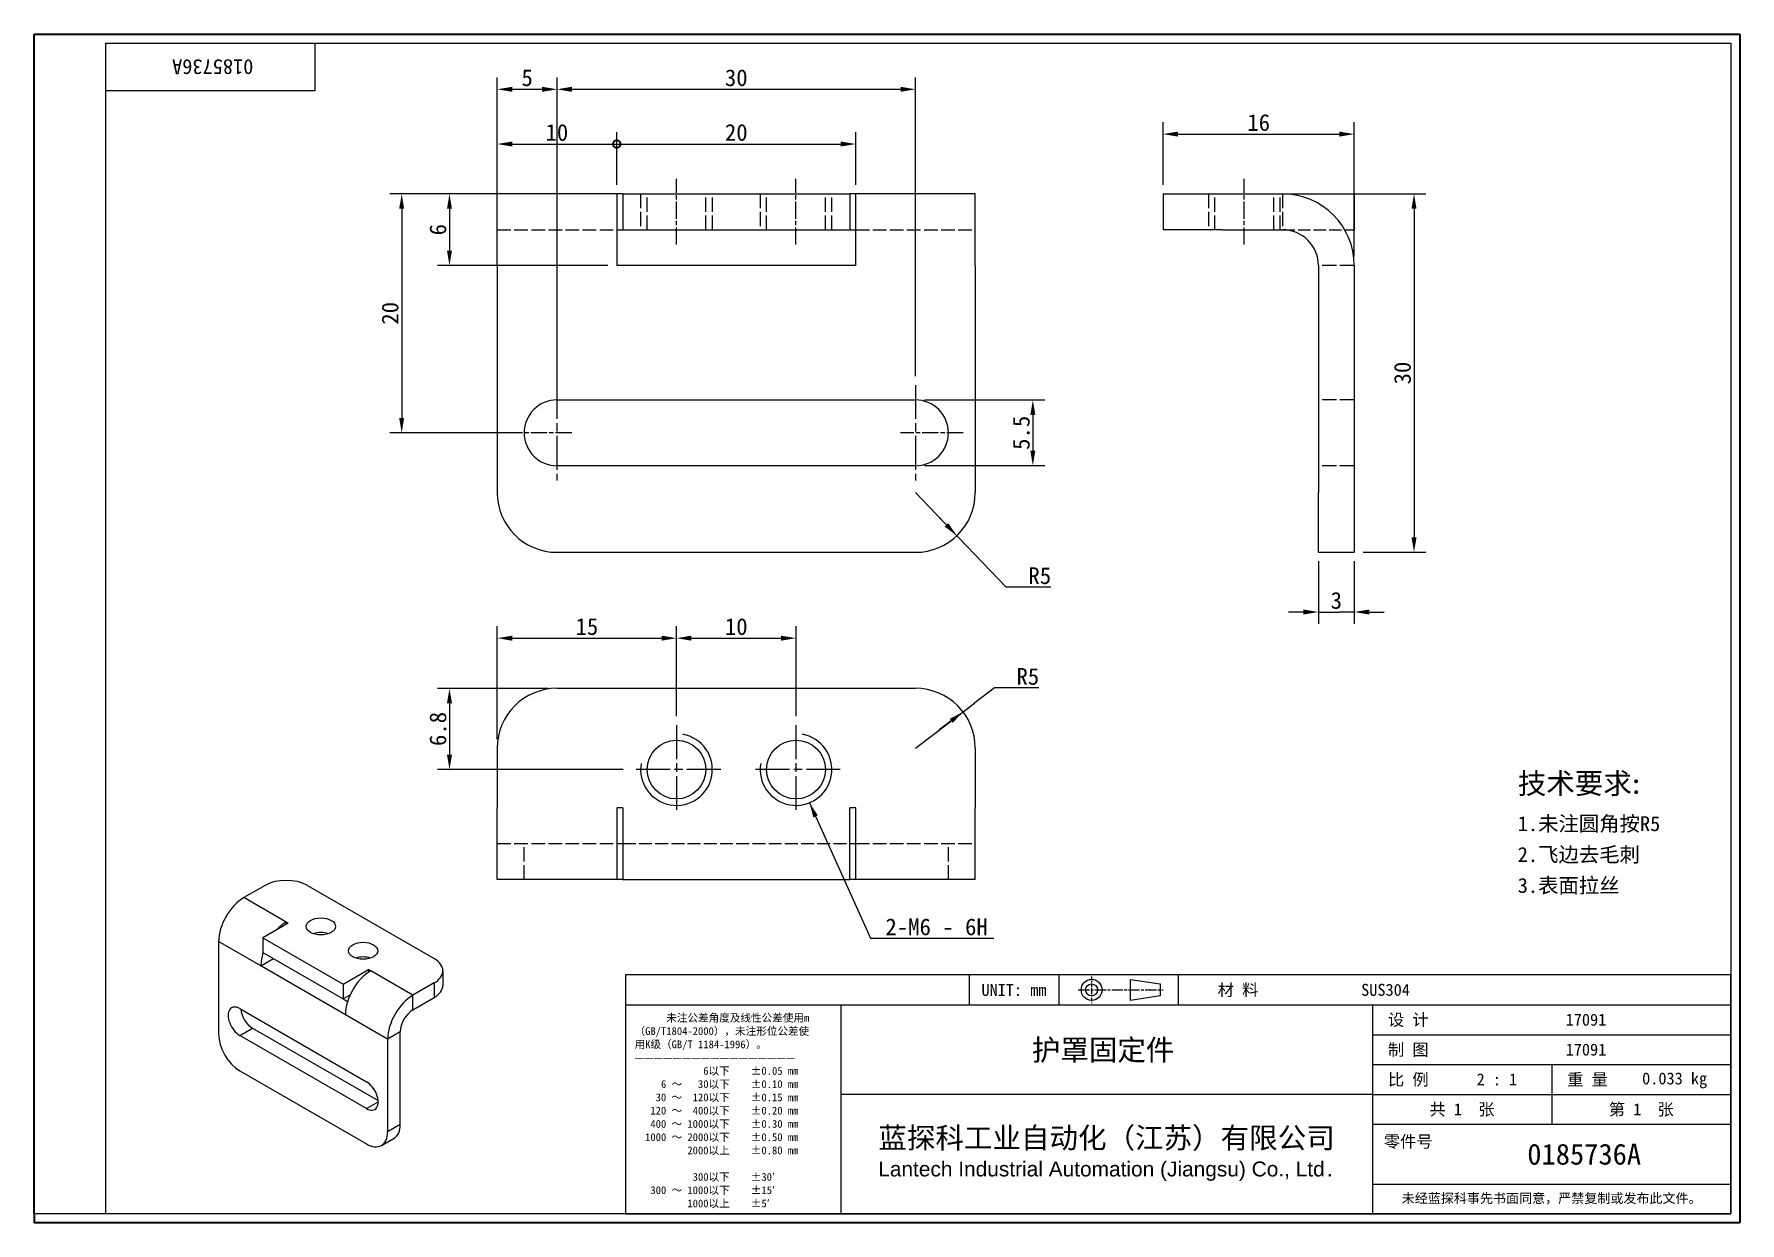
# Model space of a CAD drawing. Header units: millimetres. Extents: x 3 to 146, y 3 to 102.
import ezdxf
from ezdxf.enums import TextEntityAlignment as Align

# ---------------------------------------------------------------- set-up
doc = ezdxf.new("R2010")
doc.units = ezdxf.units.MM
doc.header["$LTSCALE"] = 0.5
doc.linetypes.add('CHAIN', pattern=[0.3543, 0.2362, -0.0295, 0.0591, -0.0295])
doc.linetypes.add('DASHED', pattern=[0.2067, 0.1654, -0.0413])
for name, color, linetype, lineweight in [('1', 7, 'Continuous', 18), ('可见 (ISO)', 7, 'Continuous', 25), ('可见窄的 (ISO)', 7, 'Continuous', 18), ('图框 (ISO)', 7, 'Continuous', 35), ('标题 (ISO)', 7, 'Continuous', 25)]:
    doc.layers.add(name, color=color, linetype=linetype, lineweight=lineweight)
for name, color, linetype, lineweight, true_color in [('中心标记 (ISO)', 1, 'CHAIN', 18, 0xff0000), ('中心线 (ISO)', 1, 'CHAIN', 18, 0xff0000), ('尺寸 (ISO)', 7, 'Continuous', 18, 0x008000), ('符号 (ISO)', 7, 'Continuous', 18, 0x008000), ('隐藏 (ISO)', 5, 'DASHED', 18, 0x0000ff)]:
    doc.layers.add(name, color=color, linetype=linetype, lineweight=lineweight, true_color=true_color)
doc.styles.add('文本样式164', font='SimSun.ttf')
doc.styles.add('文本样式165', font='SimSun.ttf')
doc.styles.add('文本样式74', font='SimSun.ttf')
doc.styles.add('最新国标', font='simfang.ttf')
doc.styles.add('注释文本 (ISO)', font='simfang.ttf')
doc.dimstyles.new('默认 (GB)', dxfattribs={"dimscale": 0.5, "dimtxt": 2.8, "dimasz": 2.5, "dimexe": 2, "dimexo": 1.5, "dimgap": 0.5, "dimtad": 1, "dimtoh": 1, "dimdsep": 46, "dimtxsty": '最新国标', "dimcen": 0.09, "dimdle": 10, "dimclrd": 256, "dimclre": 256, "dimclrt": 256, "dimaunit": 1, "dimadec": 3, "dimazin": 2, "dimtfac": 0.535714, "dimtdec": 3, "dimtmove": 0, "dimatfit": 3, "dimfxl": 0, "dimtolj": 1, "dimlwd": -1, "dimlwe": -1, "dimarcsym": 0})
doc.dimstyles.new('默认 (GB)$7', dxfattribs={"dimscale": 0.5, "dimtxt": 2.8, "dimasz": 2.5, "dimexe": 2, "dimexo": 1.5, "dimgap": 0.5, "dimtad": 1, "dimtoh": 1, "dimdsep": 46, "dimtxsty": '最新国标', "dimcen": 0.09, "dimdle": 10, "dimclrd": 256, "dimclre": 256, "dimclrt": 256, "dimaunit": 1, "dimadec": 3, "dimazin": 2, "dimtfac": 0.535714, "dimtdec": 3, "dimtmove": 0, "dimatfit": 3, "dimfxl": 0, "dimtolj": 1, "dimlwd": -1, "dimlwe": -1, "dimarcsym": 0})

# ---------------------------------------------------------------- blocks, each defined once
blk = doc.blocks.new('图框 最新国标')
at = {"layer": '图框 (ISO)'}
for p, q in [((6, 7), (6, 204.5)), ((6, 204.5), (291.5, 204.5)), ((291.5, 204.5), (291.5, 5.5)), ((6, 7), (6, 5.5)), ((6, 7), (6, 5.5)), ((291.5, 5.5), (6, 5.5))]:
    blk.add_line(p, q, dxfattribs=at)
at = {"layer": '图框 (ISO)', "color": 7, "linetype": 'Continuous', "lineweight": 25}
for p, q in [((18, 203), (290, 203)), ((18, 7), (18, 203)), ((18, 203), (290, 203)), ((53, 203), (53, 195)), ((290, 203), (290, 7)), ((290, 203), (290, 7)), ((53, 195), (18, 195)), ((290, 7), (6, 7)), ((290, 7), (18, 7))]:
    blk.add_line(p, q, dxfattribs=at)
at = {"layer": '图框 (ISO)', "style": '文本样式74'}
blk.add_attdef('零件代号_001', (42.7, 200.25), '', height=2.5, rotation=180, dxfattribs=at)
blk = doc.blocks.new('标题栏 最新国标')
at = {"layer": '标题 (ISO)'}
for p, q in [((381.98, -183.84), (196.98, -183.84)), ((196.98, -183.84), (196.98, -223.84)), ((254.48, -183.84), (254.48, -188.84)), ((269.48, -183.84), (269.48, -188.84)), ((281.48, -188.09), (281.48, -184.59)), ((281.48, -184.59), (286.48, -185.34)), ((286.48, -185.34), (286.48, -187.34)), ((289.48, -183.84), (289.48, -188.84)), ((381.98, -223.84), (381.98, -183.84)), ((383.48, -183.84), (383.48, -225.34)), ((286.48, -187.34), (281.48, -188.09)), ((196.98, -188.84), (381.98, -188.84)), ((232.98, -188.84), (232.98, -223.84)), ((321.98, -188.84), (321.98, -223.84)), ((321.98, -193.84), (381.98, -193.84)), ((321.98, -198.84), (381.98, -198.84)), ((351.98, -198.84), (351.98, -208.84)), ((321.98, -203.84), (232.98, -203.84)), ((321.98, -203.84), (381.98, -203.84)), ((321.98, -208.84), (381.98, -208.84)), ((321.98, -218.84), (381.98, -218.84)), ((196.98, -223.84), (381.98, -223.84)), ((383.48, -225.34), (196.98, -225.34))]:
    blk.add_line(p, q, dxfattribs=at)
at = {"layer": '标题 (ISO)', "linetype": 'CHAIN', "ltscale": 5.000333}
blk.add_line((274.98, -184.09), (274.98, -188.59), dxfattribs=at)
at = {"layer": '标题 (ISO)', "linetype": 'CHAIN', "ltscale": 15.834605}
blk.add_line((272.73, -186.34), (286.98, -186.34), dxfattribs=at)
at = {"layer": '标题 (ISO)'}
for radius in [1.75, 1]:
    blk.add_circle((274.98, -186.34), radius, dxfattribs=at)
at = {"layer": '1', "style": '文本样式164'}
for s, p in [('UNIT: mm', (261.98, -186.34)), ('材 料', (299.48, -186.34)), ('设 计', (327.98, -191.34)), ('制 图', (327.98, -196.34)), ('比 例', (327.98, -201.34)), ('重 量', (357.98, -201.34)), ('共 1  张', (336.98, -206.34)), ('第 1  张', (366.98, -206.34))]:
    blk.add_text(s, height=2, dxfattribs=at).set_placement(p, align=Align.MIDDLE_CENTER)
at = {"layer": '标题 (ISO)', "style": '注释文本 (ISO)'}
for s, insert, char_height, attachment_point, line_spacing_factor in [('\\fSimSun|b0|i0;{\\H1.3000;      未注公差角度及线性公差使用m\\P}\\fSimSun|b0|i0;{\\H1.3000;（GB/T1804-2000），未注形位公差使\\P}\\fSimSun|b0|i0;{\\H1.3000;用K级（GB/T 1184-1996）。\\P}\\fSimSun|b0|i0;{\\H1.3000;—————————————————\\P}\\fSimSun|b0|i0;{\\H1.3000;             6以下    ±0.05 mm\\P}\\fSimSun|b0|i0;{\\H1.3000;     6 ～   30以下    ±0.10 mm\\P}\\fSimSun|b0|i0;{\\H1.3000;    30 ～  120以下    ±0.15 mm\\P}\\fSimSun|b0|i0;{\\H1.3000;   120 ～  400以下    ±0.20 mm\\P}\\fSimSun|b0|i0;{\\H1.3000;   400 ～ 1000以下    ±0.30 mm\\P}\\fSimSun|b0|i0;{\\H1.3000;  1000 ～ 2000以下    ±0.50 mm\\P}\\fSimSun|b0|i0;{\\H1.3000;          2000以上    ±0.80 mm\\P}\\fSimSun|b0|i0;{\\H1.3000;\\P}\\fSimSun|b0|i0;{\\H1.3000;           300以下    ±30′\\P}\\fSimSun|b0|i0;{\\H1.3000;   300 ～ 1000以下    ±15′\\P}\\fSimSun|b0|i0;{\\H1.3000;          1000以上    ±5′}', (198.48, -206.63), 1.3, 4, 1.023913), ('{\\fMicrosoft YaHei|b0|i0|c134|p34;\\H1.75x;蓝探科工业自动化（江苏）有限公司\\P\\fArial|b0|i0|c0|p34;\\H0.71429x;Lantech Industrial Automation (Jiangsu) Co., Ltd\\fFangSong|b0|i0|c134|p49;.\\H1.15195x; }', (277.48, -213.84), 2, 5, 0.978695)]:
    blk.add_mtext(s, dxfattribs=dict(at, insert=insert, char_height=char_height, attachment_point=attachment_point, line_spacing_factor=line_spacing_factor))
at = {"layer": '标题 (ISO)', "attachment_point": 5, "style": '注释文本 (ISO)'}
for s, insert, char_height in [('\\fFangSong|b0|i0;零件号', (327.98, -211.84), 2), ('\\fSimSun|b0|i0;{\\H1.6000;未经蓝探科事先书面同意，严禁复制或发布此文件。}', (351.98, -221.34), 1.6)]:
    blk.add_mtext(s, dxfattribs=dict(at, insert=insert, char_height=char_height))
at = {"layer": '标题 (ISO)'}
for tag, p, height, style in [('材料_001', (320.09, -187.33), 2, '注释文本 (ISO)'), ('设计人_001', (354.32, -192.33), 2, '注释文本 (ISO)'), ('库存编号_001', (264.97, -198.14), 3.5, '文本样式165'), ('设计人_001', (354.32, -197.33), 2, '注释文本 (ISO)'), ('视图比例_001', (339.41, -202.33), 2, '注释文本 (ISO)'), ('质量\\P3;_001', (367.12, -202.16), 2, '注释文本 (ISO)'), ('零件代号_001', (347.9, -215.59), 3.5, '文本样式165')]:
    blk.add_attdef(tag, p, '', height=height, dxfattribs=dict(at, style=style))
blk = doc.blocks.new('*D5')
at = {"layer": 'Defpoints', "color": 0, "transparency": 16777216}
for p in [(113.48, 93.88), (97.48, 88.88), (113.48, 82.88)]:
    blk.add_point(p, dxfattribs=at)
at = {"layer": '尺寸 (ISO)', "color": 116, "true_color": 0x00803f, "transparency": 16777216}
for p, q in [((97.48, 89.63), (97.48, 94.88)), ((113.48, 83.63), (113.48, 94.88)), ((98.73, 93.88), (112.23, 93.88))]:
    blk.add_line(p, q, dxfattribs=at)
for points in [[(98.73, 94.09), (98.73, 93.67), (97.48, 93.88)], [(112.23, 94.09), (112.23, 93.67), (113.48, 93.88)]]:
    blk.add_solid(points, dxfattribs=at)
at = {"layer": '尺寸 (ISO)', "transparency": 16777216, "insert": (105.48, 94.84), "char_height": 1.4, "attachment_point": 5, "style": '最新国标'}
blk.add_mtext('\\A1;16', dxfattribs=at)
blk = doc.blocks.new('*D6')
at = {"layer": 'Defpoints', "color": 0, "transparency": 16777216}
for p in [(107.48, 88.88), (113.48, 58.88), (118.48, 58.88)]:
    blk.add_point(p, dxfattribs=at)
at = {"layer": '尺寸 (ISO)', "color": 116, "true_color": 0x00803f, "transparency": 16777216}
for p, q in [((108.23, 88.88), (119.48, 88.88)), ((118.48, 87.63), (118.48, 60.13)), ((114.23, 58.88), (119.48, 58.88))]:
    blk.add_line(p, q, dxfattribs=at)
for points in [[(118.27, 87.63), (118.69, 87.63), (118.48, 88.88)], [(118.27, 60.13), (118.69, 60.13), (118.48, 58.88)]]:
    blk.add_solid(points, dxfattribs=at)
at = {"layer": '尺寸 (ISO)', "transparency": 16777216, "insert": (117.52, 73.88), "char_height": 1.4, "attachment_point": 5, "rotation": 90, "style": '最新国标'}
blk.add_mtext('\\A1;30', dxfattribs=at)
blk = doc.blocks.new('*D7')
at = {"layer": 'Defpoints', "color": 0, "transparency": 16777216}
for p in [(110.48, 58.88), (113.48, 58.88), (113.48, 53.88)]:
    blk.add_point(p, dxfattribs=at)
at = {"layer": '尺寸 (ISO)', "color": 116, "true_color": 0x00803f, "transparency": 16777216}
for p, q in [((110.48, 58.13), (110.48, 52.88)), ((113.48, 58.13), (113.48, 52.88)), ((109.23, 53.88), (107.98, 53.88)), ((110.48, 53.88), (111.73, 53.88)), ((111.73, 53.88), (112.23, 53.88)), ((113.48, 53.88), (112.23, 53.88)), ((114.73, 53.88), (115.98, 53.88))]:
    blk.add_line(p, q, dxfattribs=at)
for points in [[(109.23, 54.09), (109.23, 53.67), (110.48, 53.88)], [(114.73, 54.09), (114.73, 53.67), (113.48, 53.88)]]:
    blk.add_solid(points, dxfattribs=at)
at = {"layer": '尺寸 (ISO)', "transparency": 16777216, "insert": (111.98, 54.84), "char_height": 1.4, "attachment_point": 5, "style": '最新国标'}
blk.add_mtext('\\A1;3', dxfattribs=at)
blk = doc.blocks.new('*D8')
at = {"layer": 'Defpoints', "color": 0, "transparency": 16777216}
for p in [(41.76, 88.88), (33.76, 68.88), (44.01, 68.88)]:
    blk.add_point(p, dxfattribs=at)
at = {"layer": '尺寸 (ISO)', "color": 116, "true_color": 0x00803f, "transparency": 16777216}
for p, q in [((41.01, 88.88), (32.76, 88.88)), ((33.76, 87.63), (33.76, 70.13)), ((43.26, 68.88), (32.76, 68.88))]:
    blk.add_line(p, q, dxfattribs=at)
for points in [[(33.55, 87.63), (33.97, 87.63), (33.76, 88.88)], [(33.55, 70.13), (33.97, 70.13), (33.76, 68.88)]]:
    blk.add_solid(points, dxfattribs=at)
at = {"layer": '尺寸 (ISO)', "transparency": 16777216, "insert": (32.8, 78.88), "char_height": 1.4, "attachment_point": 5, "rotation": 90, "style": '最新国标'}
blk.add_mtext('\\A1;20', dxfattribs=at)
blk = doc.blocks.new('*D9')
at = {"layer": 'Defpoints', "color": 0, "transparency": 16777216}
for p in [(46.76, 97.63), (41.76, 82.88), (46.76, 71.63)]:
    blk.add_point(p, dxfattribs=at)
at = {"layer": '尺寸 (ISO)', "color": 116, "true_color": 0x00803f, "transparency": 16777216}
for p, q in [((41.76, 83.63), (41.76, 98.63)), ((46.76, 72.38), (46.76, 98.63)), ((43.01, 97.63), (45.51, 97.63))]:
    blk.add_line(p, q, dxfattribs=at)
for points in [[(43.01, 97.84), (43.01, 97.42), (41.76, 97.63)], [(45.51, 97.84), (45.51, 97.42), (46.76, 97.63)]]:
    blk.add_solid(points, dxfattribs=at)
at = {"layer": '尺寸 (ISO)', "transparency": 16777216, "insert": (44.26, 98.59), "char_height": 1.4, "attachment_point": 5, "style": '最新国标'}
blk.add_mtext('\\A1;5', dxfattribs=at)
blk = doc.blocks.new('*D10')
at = {"layer": 'Defpoints', "color": 0, "transparency": 16777216}
for p in [(76.76, 97.63), (76.76, 72.88), (46.76, 71.63)]:
    blk.add_point(p, dxfattribs=at)
at = {"layer": '尺寸 (ISO)', "color": 116, "true_color": 0x00803f, "transparency": 16777216}
for p, q in [((46.76, 72.38), (46.76, 98.63)), ((76.76, 73.63), (76.76, 98.63)), ((48.01, 97.63), (75.51, 97.63))]:
    blk.add_line(p, q, dxfattribs=at)
for points in [[(48.01, 97.84), (48.01, 97.42), (46.76, 97.63)], [(75.51, 97.84), (75.51, 97.42), (76.76, 97.63)]]:
    blk.add_solid(points, dxfattribs=at)
at = {"layer": '尺寸 (ISO)', "transparency": 16777216, "insert": (61.76, 98.59), "char_height": 1.4, "attachment_point": 5, "style": '最新国标'}
blk.add_mtext('\\A1;30', dxfattribs=at)
blk = doc.blocks.new('*D11')
at = {"layer": 'Defpoints', "color": 0, "transparency": 16777216}
for p in [(76.76, 71.63), (76.76, 66.13), (86.58, 66.13)]:
    blk.add_point(p, dxfattribs=at)
at = {"layer": '尺寸 (ISO)', "color": 116, "true_color": 0x00803f, "transparency": 16777216}
for p, q in [((77.51, 71.63), (87.58, 71.63)), ((86.58, 70.38), (86.58, 67.38)), ((77.51, 66.13), (87.58, 66.13))]:
    blk.add_line(p, q, dxfattribs=at)
for points in [[(86.37, 70.38), (86.79, 70.38), (86.58, 71.63)], [(86.37, 67.38), (86.79, 67.38), (86.58, 66.13)]]:
    blk.add_solid(points, dxfattribs=at)
at = {"layer": '尺寸 (ISO)', "transparency": 16777216, "insert": (85.62, 68.88), "char_height": 1.4, "attachment_point": 5, "rotation": 90, "style": '最新国标'}
blk.add_mtext('\\A1;5.5', dxfattribs=at)
blk = doc.blocks.new('*D12')
at = {"layer": 'Defpoints', "color": 0, "transparency": 16777216}
for p in [(52.26, 88.88), (37.76, 82.88), (51.76, 82.88)]:
    blk.add_point(p, dxfattribs=at)
at = {"layer": '尺寸 (ISO)', "color": 116, "true_color": 0x00803f, "transparency": 16777216}
for p, q in [((51.51, 88.88), (36.76, 88.88)), ((37.76, 87.63), (37.76, 84.13)), ((51.01, 82.88), (36.76, 82.88))]:
    blk.add_line(p, q, dxfattribs=at)
for points in [[(37.55, 87.63), (37.97, 87.63), (37.76, 88.88)], [(37.55, 84.13), (37.97, 84.13), (37.76, 82.88)]]:
    blk.add_solid(points, dxfattribs=at)
at = {"layer": '尺寸 (ISO)', "transparency": 16777216, "insert": (36.8, 85.88), "char_height": 1.4, "attachment_point": 5, "rotation": 90, "style": '最新国标'}
blk.add_mtext('\\A1;6', dxfattribs=at)
blk = doc.blocks.new('*D13')
at = {"layer": 'Defpoints', "color": 0, "transparency": 16777216}
for p in [(56.76, 51.69), (56.76, 44.4), (41.76, 42.49)]:
    blk.add_point(p, dxfattribs=at)
at = {"layer": '尺寸 (ISO)', "color": 116, "true_color": 0x00803f, "transparency": 16777216}
for p, q in [((41.76, 43.24), (41.76, 52.69)), ((43.01, 51.69), (55.51, 51.69)), ((56.76, 45.15), (56.76, 52.69))]:
    blk.add_line(p, q, dxfattribs=at)
for points in [[(43.01, 51.9), (43.01, 51.48), (41.76, 51.69)], [(55.51, 51.9), (55.51, 51.48), (56.76, 51.69)]]:
    blk.add_solid(points, dxfattribs=at)
at = {"layer": '尺寸 (ISO)', "transparency": 16777216, "insert": (49.26, 52.65), "char_height": 1.4, "attachment_point": 5, "style": '最新国标'}
blk.add_mtext('\\A1;15', dxfattribs=at)
blk = doc.blocks.new('*D14')
at = {"layer": 'Defpoints', "color": 0, "transparency": 16777216}
for p in [(66.76, 51.69), (56.76, 44.4), (66.76, 44.4)]:
    blk.add_point(p, dxfattribs=at)
at = {"layer": '尺寸 (ISO)', "color": 116, "true_color": 0x00803f, "transparency": 16777216}
for p, q in [((56.76, 45.15), (56.76, 52.69)), ((58.01, 51.69), (65.51, 51.69)), ((66.76, 45.15), (66.76, 52.69))]:
    blk.add_line(p, q, dxfattribs=at)
for points in [[(58.01, 51.9), (58.01, 51.48), (56.76, 51.69)], [(65.51, 51.9), (65.51, 51.48), (66.76, 51.69)]]:
    blk.add_solid(points, dxfattribs=at)
at = {"layer": '尺寸 (ISO)', "transparency": 16777216, "insert": (61.76, 52.65), "char_height": 1.4, "attachment_point": 5, "style": '最新国标'}
blk.add_mtext('\\A1;10', dxfattribs=at)
blk = doc.blocks.new('*D15')
at = {"layer": 'Defpoints', "color": 0, "transparency": 16777216}
for p in [(80.74, 45.52), (76.76, 42.49)]:
    blk.add_point(p, dxfattribs=at)
at = {"layer": '尺寸 (ISO)', "color": 116, "true_color": 0x00803f, "transparency": 16777216}
for p, q in [((83.36, 47.52), (81.73, 46.28)), ((87.09, 47.52), (83.36, 47.52)), ((80.74, 45.52), (81.73, 46.28)), ((76.76, 42.49), (80.74, 45.52)), ((79.74, 44.77), (78.75, 44.01))]:
    blk.add_line(p, q, dxfattribs=at)
blk.add_solid([(79.62, 44.93), (79.87, 44.6), (80.74, 45.52)], dxfattribs=at)
at = {"layer": '尺寸 (ISO)', "transparency": 16777216, "insert": (86.16, 48.48), "char_height": 1.4, "attachment_point": 5, "style": '最新国标'}
blk.add_mtext('\\A1;R5', dxfattribs=at)
blk = doc.blocks.new('*D16')
at = {"layer": 'Defpoints', "color": 0, "transparency": 16777216}
for p in [(76.76, 63.88), (80.22, 60.27)]:
    blk.add_point(p, dxfattribs=at)
at = {"layer": '尺寸 (ISO)', "color": 116, "true_color": 0x00803f, "transparency": 16777216}
for p, q in [((76.76, 63.88), (80.22, 60.27)), ((79.35, 61.17), (78.49, 62.07)), ((80.22, 60.27), (81.08, 59.37)), ((84.36, 55.95), (81.08, 59.37)), ((88.09, 55.95), (84.36, 55.95))]:
    blk.add_line(p, q, dxfattribs=at)
blk.add_solid([(79.5, 61.32), (79.2, 61.03), (80.22, 60.27)], dxfattribs=at)
at = {"layer": '尺寸 (ISO)', "transparency": 16777216, "insert": (87.16, 56.91), "char_height": 1.4, "attachment_point": 5, "style": '最新国标'}
blk.add_mtext('\\A1;R5', dxfattribs=at)
blk = doc.blocks.new('_DotSmall')
at = {"color": 0, "linetype": 'ByBlock', "const_width": 0.5}
blk.add_lwpolyline([(-0.0625, 0, 1), (0.0625, 0, 1)], format="xyb", close=True, dxfattribs=at)
blk = doc.blocks.new('*D17')
at = {"layer": 'Defpoints', "color": 0, "transparency": 16777216}
for p in [(51.76, 93.05), (51.76, 88.88), (41.76, 82.88)]:
    blk.add_point(p, dxfattribs=at)
at = {"layer": '尺寸 (ISO)', "color": 116, "true_color": 0x00803f, "transparency": 16777216}
for p, q in [((41.76, 83.63), (41.76, 94.05)), ((43.01, 93.05), (51.76, 93.05)), ((51.76, 89.63), (51.76, 94.05))]:
    blk.add_line(p, q, dxfattribs=at)
blk.add_solid([(43.01, 93.26), (43.01, 92.84), (41.76, 93.05)], dxfattribs=at)
at = {"layer": '尺寸 (ISO)', "color": 116, "true_color": 0x00803f, "transparency": 16777216, "xscale": 1.25, "yscale": 1.25, "zscale": 1.25}
blk.add_blockref('_DotSmall', (51.76, 93.05), dxfattribs=at)
at = {"layer": '尺寸 (ISO)', "transparency": 16777216, "insert": (46.75, 94.01), "char_height": 1.4, "attachment_point": 5, "style": '最新国标'}
blk.add_mtext('\\A1;10', dxfattribs=at)
blk = doc.blocks.new('*D19')
at = {"layer": 'Defpoints', "color": 0, "transparency": 16777216}
for p in [(71.76, 93.05), (51.76, 88.88), (71.76, 88.88)]:
    blk.add_point(p, dxfattribs=at)
at = {"layer": '尺寸 (ISO)', "color": 116, "true_color": 0x00803f, "transparency": 16777216}
for p, q in [((51.76, 89.63), (51.76, 94.05)), ((51.76, 93.05), (70.51, 93.05)), ((71.76, 89.63), (71.76, 94.05))]:
    blk.add_line(p, q, dxfattribs=at)
blk.add_solid([(70.51, 93.26), (70.51, 92.84), (71.76, 93.05)], dxfattribs=at)
at = {"layer": '尺寸 (ISO)', "color": 116, "true_color": 0x00803f, "transparency": 16777216, "xscale": 1.25, "yscale": 1.25, "zscale": 1.25, "rotation": 180}
blk.add_blockref('_DotSmall', (51.76, 93.05), dxfattribs=at)
at = {"layer": '尺寸 (ISO)', "transparency": 16777216, "insert": (61.76, 94.01), "char_height": 1.4, "attachment_point": 5, "style": '最新国标'}
blk.add_mtext('\\A1;20', dxfattribs=at)
blk = doc.blocks.new('*D20')
at = {"layer": 'Defpoints', "color": 0, "transparency": 16777216}
for p in [(46.76, 47.49), (37.76, 40.69), (53.05, 40.69)]:
    blk.add_point(p, dxfattribs=at)
at = {"layer": '尺寸 (ISO)', "color": 116, "true_color": 0x00803f, "transparency": 16777216}
for p, q in [((46.01, 47.49), (36.76, 47.49)), ((37.76, 46.24), (37.76, 41.94)), ((52.3, 40.69), (36.76, 40.69))]:
    blk.add_line(p, q, dxfattribs=at)
for points in [[(37.55, 46.24), (37.97, 46.24), (37.76, 47.49)], [(37.55, 41.94), (37.97, 41.94), (37.76, 40.69)]]:
    blk.add_solid(points, dxfattribs=at)
at = {"layer": '尺寸 (ISO)', "transparency": 16777216, "insert": (36.8, 44.09), "char_height": 1.4, "attachment_point": 5, "rotation": 90, "style": '最新国标'}
blk.add_mtext('\\A1;6.8', dxfattribs=at)

msp = doc.modelspace()

# ---------------------------------------------------------------- linework, layer by layer
at = {"layer": '中心标记 (ISO)', "ltscale": 23.990969}
for p, q in [((46.758, 72.877), (46.758, 64.877)), ((76.758, 72.877), (76.758, 64.877)), ((56.758, 44.402), (56.758, 36.985)), ((66.758, 44.402), (66.758, 36.985)), ((60.467, 40.693), (53.05, 40.693)), ((70.467, 40.693), (63.05, 40.693))]:
    msp.add_line(p, q, dxfattribs=at)
at = {"layer": '中心标记 (ISO)', "ltscale": 11.667578}
for p, q in [((48.008, 68.877), (42.758, 68.877)), ((80.758, 68.877), (75.508, 68.877))]:
    msp.add_line(p, q, dxfattribs=at)
at = {"layer": '中心线 (ISO)', "ltscale": 12.223182}
for p, q in [((56.758, 84.627), (56.758, 90.127)), ((66.758, 84.627), (66.758, 90.127)), ((104.279, 84.627), (104.279, 90.127))]:
    msp.add_line(p, q, dxfattribs=at)
at = {"layer": '可见 (ISO)'}
for p, q in [((51.758, 88.877), (41.758, 88.877)), ((41.758, 82.877), (41.758, 88.877)), ((52.258, 88.877), (51.758, 88.877)), ((51.758, 88.877), (51.758, 82.877)), ((52.258, 88.877), (52.258, 85.877)), ((52.258, 88.877), (71.258, 88.877)), ((71.758, 88.877), (71.258, 88.877)), ((71.258, 88.877), (71.258, 85.877)), ((81.758, 88.877), (71.758, 88.877)), ((71.758, 82.877), (71.758, 88.877)), ((81.758, 82.877), (81.758, 88.877)), ((97.479, 88.877), (97.479, 85.877)), ((97.479, 88.877), (102.479, 88.877)), ((102.479, 88.877), (107.479, 88.877)), ((107.479, 88.877), (113.479, 88.877)), ((113.479, 88.877), (113.479, 85.877)), ((51.758, 85.877), (52.258, 85.877)), ((52.258, 85.877), (71.258, 85.877)), ((71.258, 85.877), (71.758, 85.877)), ((102.479, 85.877), (97.479, 85.877)), ((102.479, 85.877), (107.479, 85.877)), ((112.675, 85.877), (113.479, 85.877)), ((41.758, 82.877), (41.758, 63.877)), ((71.758, 82.877), (51.758, 82.877)), ((81.758, 82.877), (81.758, 63.877)), ((110.479, 82.877), (110.479, 63.877)), ((113.479, 82.877), (113.479, 63.877)), ((46.758, 71.627), (76.758, 71.627)), ((76.758, 66.127), (46.758, 66.127)), ((110.479, 58.877), (110.479, 63.877)), ((113.479, 63.877), (113.479, 58.877)), ((46.758, 58.877), (76.758, 58.877)), ((110.479, 58.877), (113.479, 58.877)), ((46.758, 47.493), (76.758, 47.493)), ((41.758, 42.493), (41.758, 37.493)), ((81.758, 42.493), (81.758, 37.493)), ((41.758, 31.493), (41.758, 37.493)), ((52.258, 37.493), (51.758, 37.493)), ((51.758, 37.493), (51.758, 31.493)), ((52.258, 37.493), (52.258, 31.493)), ((71.758, 37.493), (71.258, 37.493)), ((71.258, 31.493), (71.258, 37.493)), ((71.758, 31.493), (71.758, 37.493)), ((81.758, 31.493), (81.758, 37.493)), ((51.758, 34.493), (52.258, 34.493)), ((71.258, 34.493), (71.758, 34.493)), ((51.758, 31.493), (41.758, 31.493)), ((52.258, 31.493), (51.758, 31.493)), ((52.258, 31.493), (71.258, 31.493)), ((71.758, 31.493), (71.258, 31.493)), ((81.758, 31.493), (71.758, 31.493)), ((22.33, 30.995), (20.562, 29.974)), ((25.865, 30.995), (36.472, 24.871)), ((24.274, 27.831), (22.153, 26.606)), ((24.274, 27.831), (24.097, 27.933)), ((24.097, 27.933), (24.097, 27.729)), ((18.441, 26.3), (18.441, 18.543)), ((22.153, 26.606), (22.153, 25.381)), ((22.153, 26.606), (28.87, 22.728)), ((21.976, 24.259), (23.037, 24.871)), ((22.153, 25.381), (28.87, 21.503)), ((29.047, 20.176), (21.976, 24.259)), ((28.87, 22.728), (30.992, 23.953)), ((30.992, 23.953), (30.992, 23.74)), ((31.168, 23.851), (30.992, 23.953)), ((37.204, 23.851), (37.204, 22.626)), ((28.87, 22.728), (28.87, 21.503)), ((28.87, 21.503), (29.445, 21.835)), ((28.87, 21.503), (29.235, 21.293)), ((36.472, 22.83), (34.704, 21.809)), ((34.704, 20.585), (36.472, 21.605)), ((20.208, 20.687), (30.815, 14.563)), ((21.269, 19.054), (31.783, 12.983)), ((33.643, 10.991), (33.643, 18.747)), ((30.815, 12.318), (20.208, 18.441)), ((32.583, 18.135), (32.583, 10.378)), ((20.208, 15.481), (30.815, 9.358)), ((32.065, 9.234), (33.126, 9.846))]:
    msp.add_line(p, q, dxfattribs=at)
for centre in [(56.758, 40.693), (66.758, 40.693)]:
    msp.add_circle(centre, 2.458, dxfattribs=at)
for centre, radius, start, end in [((107.479, 82.877), 6, 0, 90), ((107.479, 82.877), 3, 0, 90), ((46.758, 68.877), 2.75, 90, 270), ((76.758, 68.877), 2.75, 270, 90), ((46.758, 63.877), 5, 180, 270), ((76.758, 63.877), 5, 270, 0), ((46.758, 42.493), 5, 90, 180), ((76.758, 42.493), 5, 0, 90)]:
    msp.add_arc(centre, radius, start, end, dxfattribs=at)
for centre, major_axis, start_param, end_param in [((24.097, 29.974), (2.5, 0), 0.7853982, 2.3561945), ((20.562, 27.525), (-1.5, -2.598), 3.9269908, 5.4977871), ((24.097, 25.484), (1.5, 2.598), 0.7853982, 1.196536), ((26.997, 26.341), (-1.229, 0), 4.1824768, 5.2423011), ((24.097, 25.484), (1.5, 2.598), 1.9321635, 2.3561945), ((30.532, 24.3), (-1.229, 0), 4.1824768, 5.2423011), ((34.704, 23.851), (2.5, 0), 5.4977871, 7.0685835), ((31.168, 21.401), (-1.5, -2.598), 3.9269908, 5.4977871), ((34.704, 19.36), (-1.5, -2.598), 3.9269908, 5.4977871), ((34.704, 22.626), (2.5, 0), 5.4977871, 6.2831853), ((20.208, 19.564), (-0.687, 1.191), 5.4977871, 8.6393798), ((21.269, 20.176), (0.688, -1.191), 4.0180256, 5.4977871), ((34.704, 19.36), (0.75, 1.299), 0.7853982, 2.3561945), ((20.208, 17.523), (-1.25, 2.165), 0.7853982, 2.3561945), ((30.815, 13.44), (0.687, -1.191), 5.4977871, 8.6393798), ((30.815, 11.399), (1.25, -2.165), 5.4977871, 7.0685835), ((31.876, 12.011), (1.25, -2.165), 0, 0.7853982)]:
    msp.add_ellipse(centre, major_axis=major_axis, ratio=0.5773503, start_param=start_param, end_param=end_param, dxfattribs=at)
for centre in [(26.997, 27.566), (30.532, 25.524)]:
    msp.add_ellipse(centre, major_axis=(-1.229, 0), ratio=0.5773503, dxfattribs=at)
at = {"layer": '可见窄的 (ISO)'}
for p, q in [((24.097, 27.933), (20.562, 29.974)), ((21.976, 24.259), (18.441, 26.3)), ((34.704, 21.809), (31.168, 23.851)), ((34.704, 20.585), (34.704, 21.809)), ((36.472, 22.83), (36.472, 21.605)), ((32.583, 18.135), (29.047, 20.176)), ((20.208, 18.441), (21.269, 19.054)), ((33.643, 18.747), (32.583, 18.135)), ((30.815, 12.318), (31.787, 12.879)), ((33.643, 10.991), (32.583, 10.378))]:
    msp.add_line(p, q, dxfattribs=at)
for centre in [(56.758, 40.693), (66.758, 40.693)]:
    msp.add_arc(centre, 3, 170, 80, dxfattribs=at)
at = {"layer": '隐藏 (ISO)', "ltscale": 14.513788}
for p, q in [((53.758, 88.877), (53.758, 85.877)), ((54.3, 85.877), (54.3, 88.877)), ((59.217, 85.877), (59.217, 88.877)), ((59.758, 85.877), (59.758, 88.877)), ((63.758, 88.877), (63.758, 85.877)), ((64.3, 85.877), (64.3, 88.877)), ((69.217, 85.877), (69.217, 88.877)), ((69.758, 85.877), (69.758, 88.877)), ((101.279, 88.877), (101.279, 85.877)), ((101.821, 85.877), (101.821, 88.877)), ((106.738, 85.877), (106.738, 88.877)), ((107.279, 85.877), (107.279, 88.877)), ((107.479, 88.877), (107.479, 85.877)), ((113.479, 82.877), (110.479, 82.877)), ((113.479, 71.627), (110.479, 71.627)), ((113.479, 66.127), (110.479, 66.127)), ((44.008, 31.493), (44.008, 34.493)), ((79.508, 31.493), (79.508, 34.493))]:
    msp.add_line(p, q, dxfattribs=at)
at = {"layer": '隐藏 (ISO)', "ltscale": 13.822656}
for p, q in [((41.758, 85.877), (51.758, 85.877)), ((71.758, 85.877), (81.758, 85.877)), ((41.758, 34.493), (51.758, 34.493)), ((71.758, 34.493), (81.758, 34.493))]:
    msp.add_line(p, q, dxfattribs=at)
at = {"layer": '隐藏 (ISO)', "ltscale": 12.569309}
msp.add_line((107.479, 85.877), (112.675, 85.877), dxfattribs=at)
at = {"layer": '隐藏 (ISO)', "ltscale": 13.131522}
msp.add_line((52.258, 34.493), (71.258, 34.493), dxfattribs=at)

# ---------------------------------------------------------------- block references
at = {"xscale": 0.5, "yscale": 0.5, "zscale": 0.5}
msp.add_blockref('图框 最新国标', (0, 0), dxfattribs=at).add_auto_attribs({'零件代号_001': '0185736A'})
ref = msp.add_blockref('标题栏 最新国标', (-45.991, 115.422), dxfattribs=dict(xscale=0.5, yscale=0.5, zscale=0.5))
ref.add_attrib('零件代号_001', '0185736A', (127.96, 7.625), dxfattribs={"layer": '标题 (ISO)', "height": 1.75, "style": '文本样式165'})
ref.add_attrib('库存编号_001', '护罩固定件', (86.493, 16.351), dxfattribs={"layer": '标题 (ISO)', "height": 1.75, "style": '文本样式165'})
ref.add_attrib('质量\\P3;_001', '0.033 kg', (137.569, 14.341), dxfattribs={"layer": '标题 (ISO)', "height": 1, "style": '注释文本 (ISO)'})
ref.add_attrib('视图比例_001', '2 : 1', (123.714, 14.259), dxfattribs={"layer": '标题 (ISO)', "height": 1, "style": '注释文本 (ISO)'})
ref.add_attrib('设计人_001', '17091', (131.169, 19.256), dxfattribs={"layer": '标题 (ISO)', "height": 1, "style": '注释文本 (ISO)'})
ref.add_attrib('设计人_001', '17091', (131.169, 16.756), dxfattribs={"layer": '标题 (ISO)', "height": 1, "style": '注释文本 (ISO)'})
ref.add_attrib('材料_001', 'SUS304', (114.056, 21.756), dxfattribs={"layer": '标题 (ISO)', "height": 1, "style": '注释文本 (ISO)'})

# ---------------------------------------------------------------- texts
at = {"layer": '符号 (ISO)'}
for s, insert, char_height, width, attachment_point, line_spacing_factor, style in [('{\\H1.75x;技术要求\\fCalibri|b0|i0|c0|p34;:\\fFangSong|b0|i0|c134|p49;\\P\\H0.71429x;1.未注圆角按R5\\P2.飞边去毛刺\\P3.表面拉丝}', (127.162, 35.323), 1, 13.09942, 4, 1.240703, '注释文本 (ISO)'), ('2-M6 - 6H', (74.241, 26.806), 1.4, 9.52589, 7, 0.49, '最新国标')]:
    msp.add_mtext(s, dxfattribs=dict(at, insert=insert, char_height=char_height, width=width, attachment_point=attachment_point, line_spacing_factor=line_spacing_factor, style=style))

# ---------------------------------------------------------------- dimensions: what is measured, and where the dimension line sits
at = {"layer": '尺寸 (ISO)', "color": 116, "true_color": 0x00803f}
for base, p1, p2, angle, override, picture, middle in [((46.758, 97.627), (41.758, 82.877), (46.758, 71.627), 180, {"dimgap": 0.5, "dimtoh": 0, "dimdec": 2, "dimtol": 0, "dimlim": 0, "dimtp": 0, "dimtm": 0, "dimtdec": 3, "dimtofl": 0, "dimatfit": 1}, '*D9', (44.258, 97.627)), ((76.758, 97.627), (46.758, 71.627), (76.758, 72.877), 180, {"dimgap": 0.5, "dimtoh": 0, "dimdec": 2, "dimtol": 0, "dimlim": 0, "dimtp": 0, "dimtm": 0, "dimtdec": 3, "dimtofl": 0, "dimatfit": 1}, '*D10', (61.758, 97.627)), ((113.479, 93.877), (97.479, 88.877), (113.479, 82.877), 180, {"dimgap": 0.5, "dimtoh": 0, "dimdec": 2, "dimtol": 0, "dimlim": 0, "dimtp": 0, "dimtm": 0, "dimtdec": 3, "dimtofl": 0, "dimatfit": 1}, '*D5', (105.479, 93.877)), ((51.758, 93.052), (41.758, 82.877), (51.758, 88.877), 180, {"dimgap": 0.5, "dimtoh": 0, "dimdec": 2, "dimblk2": 'DotSmall', "dimsah": 1, "dimdle": 0, "dimtol": 0, "dimlim": 0, "dimtp": 0, "dimtm": 0, "dimtdec": 3, "dimtofl": 0, "dimatfit": 1}, '*D17', (46.753, 93.052)), ((71.758, 93.052), (51.758, 88.877), (71.758, 88.877), 180, {"dimgap": 0.5, "dimtoh": 0, "dimdec": 2, "dimblk1": 'DotSmall', "dimsah": 1, "dimdle": 0, "dimtol": 0, "dimlim": 0, "dimtp": 0, "dimtm": 0, "dimtdec": 3, "dimtofl": 0, "dimatfit": 1}, '*D19', (61.763, 93.052)), ((33.758, 68.877), (41.758, 88.877), (44.008, 68.877), 90, {"dimgap": 0.5, "dimtoh": 0, "dimdec": 2, "dimtol": 0, "dimlim": 0, "dimtp": 0, "dimtm": 0, "dimtdec": 3, "dimtofl": 0, "dimatfit": 1}, '*D8', (33.758, 78.877)), ((37.758, 82.877), (52.258, 88.877), (51.758, 82.877), 270, {"dimgap": 0.5, "dimtoh": 0, "dimdec": 2, "dimtol": 0, "dimlim": 0, "dimtp": 0, "dimtm": 0, "dimtdec": 3, "dimtofl": 0, "dimatfit": 1}, '*D12', (37.758, 85.877)), ((118.479, 58.877), (107.479, 88.877), (113.479, 58.877), 270, {"dimgap": 0.5, "dimtoh": 0, "dimdec": 2, "dimtol": 0, "dimlim": 0, "dimtp": 0, "dimtm": 0, "dimtdec": 3, "dimtofl": 0, "dimatfit": 1}, '*D6', (118.479, 73.877)), ((86.579, 66.127), (76.758, 71.627), (76.758, 66.127), 270, {"dimgap": 0.5, "dimtoh": 0, "dimdec": 2, "dimtol": 0, "dimlim": 0, "dimtp": 0, "dimtm": 0, "dimtdec": 3, "dimtofl": 0, "dimatfit": 1}, '*D11', (86.579, 68.877)), ((113.479, 53.877), (110.479, 58.877), (113.479, 58.877), 180, {"dimgap": 0.5, "dimtoh": 0, "dimdec": 2, "dimtol": 0, "dimlim": 0, "dimtp": 0, "dimtm": 0, "dimtdec": 3, "dimtofl": 0}, '*D7', (111.979, 53.877)), ((56.758, 51.693), (41.758, 42.493), (56.758, 44.402), 180, {"dimgap": 0.5, "dimtoh": 0, "dimdec": 2, "dimtol": 0, "dimlim": 0, "dimtp": 0, "dimtm": 0, "dimtdec": 3, "dimtofl": 0, "dimatfit": 1}, '*D13', (49.258, 51.693)), ((66.758, 51.693), (56.758, 44.402), (66.758, 44.402), 180, {"dimgap": 0.5, "dimtoh": 0, "dimdec": 2, "dimtol": 0, "dimlim": 0, "dimtp": 0, "dimtm": 0, "dimtdec": 3, "dimtofl": 0, "dimatfit": 1}, '*D14', (61.758, 51.693)), ((37.758, 40.693), (46.758, 47.493), (53.05, 40.693), 270, {"dimgap": 0.5, "dimtoh": 0, "dimdec": 2, "dimtol": 0, "dimlim": 0, "dimtp": 0, "dimtm": 0, "dimtdec": 3, "dimtofl": 0, "dimatfit": 1}, '*D20', (37.758, 44.093))]:
    dim = msp.add_linear_dim(base=base, p1=p1, p2=p2, angle=angle, dimstyle='默认 (GB)', override=override, dxfattribs=at)
    dim.commit()
    dim.dimension.update_dxf_attribs({"geometry": picture, "text_midpoint": middle, "dimtype": 160})
for center, mpoint, picture, middle in [((76.758, 63.877), (80.22, 60.269), '*D16', (87.158, 55.953)), ((76.758, 42.493), (80.736, 45.522), '*D15', (86.16, 47.522))]:
    dim = msp.add_radius_dim(center=center, mpoint=mpoint, dimstyle='默认 (GB)', override={"dimgap": 0.5, "dimtih": 1, "dimdec": 2, "dimlfac": 1, "dimcen": 0, "dimtol": 0, "dimlim": 0, "dimtp": 0, "dimtm": 0, "dimtdec": 3}, dxfattribs=at)
    dim.commit()
    dim.dimension.update_dxf_attribs({"geometry": picture, "text_midpoint": middle, "dimtype": 164})

# ---------------------------------------------------------------- leaders
at = {"layer": '符号 (ISO)', "annotation_type": 0, "has_hookline": 1, "hookline_direction": 0, "text_width": 9.072}
msp.add_leader([(67.886, 37.913), (72.991, 26.572), (74.241, 26.572)], dimstyle='默认 (GB)$7', override={"dimgap": 0, "dimtad": 1}, dxfattribs=at)

doc.saveas('drawing.dxf')
